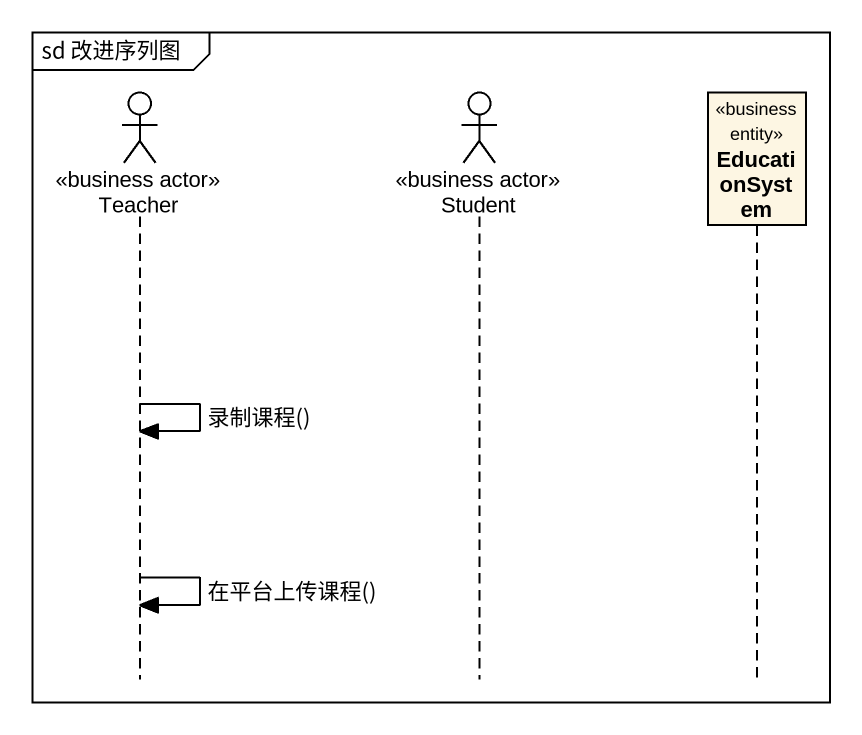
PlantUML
@startuml
mainframe sd 改进序列图
hide footbox
actor Teacher <<business actor>>
actor Student <<business actor>>
participant EducationSystem <<business entity>>

Teacher -> Teacher : 录制课程()
Teacher -> Teacher : 在平台上传课程()
@enduml
